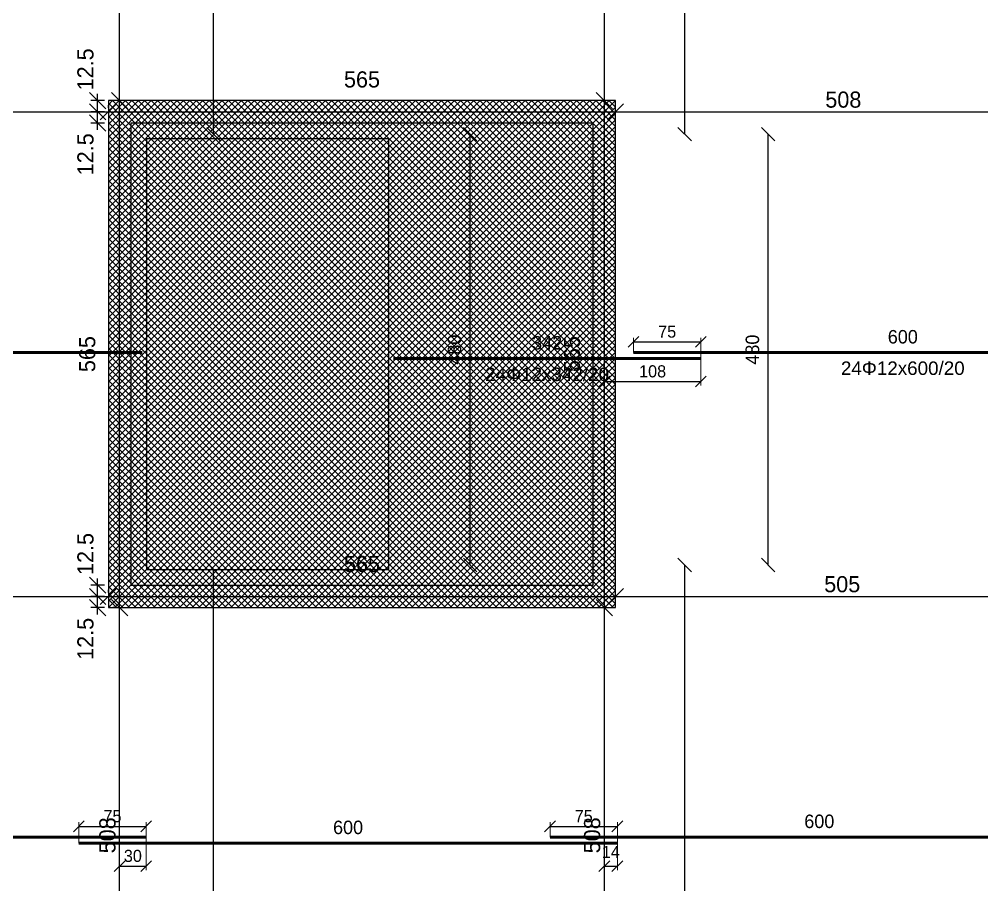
# Model space of a CAD drawing. Header units: centimetres. Extents: x -231 to 7431, y -4464 to 7215.
# Drawn here: x 988 to 2060, y 779 to 1743 of the extents above; entities that cross this region are included whole.
import ezdxf
from ezdxf.enums import TextEntityAlignment as Align

# ---------------------------------------------------------------- set-up
doc = ezdxf.new("R2010")
doc.units = ezdxf.units.CM
for name, color, linetype in [('AXIS', 8, 'Continuous'), ('FW_DIM', 7, 'Continuous'), ('FW_WALL_HATCH', 8, 'Continuous'), ('OPENING', 1, 'Continuous'), ('REB_BOT_MESH_X', 5, 'Continuous'), ('REB_BOT_MESH_X_AXDIM', 5, 'Continuous'), ('REB_BOT_MESH_X_LAP', 5, 'Continuous'), ('REB_BOT_MESH_X_RANGE', 5, 'Continuous'), ('REB_BOT_MESH_X_TEXT', 5, 'Continuous'), ('WALL', 4, 'Continuous')]:
    doc.layers.add(name, color=color, linetype=linetype)
doc.styles.add('REBAR_TXT', font='arial.ttf')
doc.dimstyles.new('FW_DIM', dxfattribs={"dimtxt": 18, "dimasz": 9, "dimexe": 7.5, "dimexo": 4.5, "dimgap": 4.5, "dimtad": 1, "dimdec": 0, "dimtxsty": 'Standard', "dimtsz": 9, "dimcen": 2.5, "dimdle": 7.5, "dimclrd": 256, "dimclre": 256, "dimclrt": 7, "dimazin": 3, "dimtfac": 1, "dimtmove": 2, "dimatfit": 3})
doc.dimstyles.new('REBAR LAP', dxfattribs={"dimtxt": 13.5, "dimasz": 2.5, "dimexe": 4.5, "dimexo": 0, "dimgap": 4.5, "dimtad": 1, "dimdec": 0, "dimtxsty": 'Standard', "dimtsz": 6, "dimcen": 2.5, "dimclrd": 6, "dimclre": 6, "dimclrt": 7, "dimazin": 3, "dimtfac": 1, "dimtmove": 2, "dimatfit": 3, "dimlwd": 25, "dimlwe": 18})
doc.dimstyles.new('REBAR M-200', dxfattribs={"dimtxt": 15, "dimasz": 15, "dimexe": 25, "dimexo": 12.5, "dimgap": 10, "dimtad": 1, "dimdec": 0, "dimtxsty": 'Standard', "dimblk": 'NONE', "dimcen": 50, "dimse1": 1, "dimse2": 1, "dimclrd": 6, "dimclre": 6, "dimclrt": 7, "dimazin": 3, "dimtfac": 1, "dimtmove": 2, "dimatfit": 3, "dimldrblk": 'NONE', "dimlwd": 53})
doc.dimstyles.new('REBAR RANGE', dxfattribs={"dimtxt": 15, "dimasz": 2.5, "dimexe": 0, "dimexo": 0, "dimgap": 10, "dimtad": 1, "dimdec": 0, "dimtxsty": 'Standard', "dimtsz": 7.5, "dimcen": 2.5, "dimse1": 1, "dimse2": 1, "dimclrd": 6, "dimclre": 6, "dimclrt": 7, "dimazin": 3, "dimtfac": 1, "dimtmove": 2, "dimatfit": 3, "dimlwd": 25})

# ---------------------------------------------------------------- blocks, each defined once
blk = doc.blocks.new('*D362')
at = {"color": 6, "lineweight": 53}
blk.add_line((529.5, 1371.75), (1125, 1371.75), dxfattribs=at)
at = {"layer": 'Defpoints'}
for p in [(529.5, 1371.75), (529.5, 1371.75), (1125, 1371.75)]:
    blk.add_point(p, dxfattribs=at)
at = {"layer": 'REB_BOT_MESH_X', "color": 7, "insert": (827.25, 1389.25), "char_height": 15, "attachment_point": 5}
blk.add_mtext('596', dxfattribs=at)
blk = doc.blocks.new('_NONE')
blk = doc.blocks.new('*D365')
at = {"color": 6, "lineweight": 53}
blk.add_line((1405, 1365), (1747.5, 1365), dxfattribs=at)
at = {"layer": 'Defpoints'}
for p in [(1405, 1365), (1405, 1365), (1747.5, 1365)]:
    blk.add_point(p, dxfattribs=at)
at = {"layer": 'REB_BOT_MESH_X', "color": 7, "insert": (1576.25, 1382.5), "char_height": 15, "attachment_point": 5}
blk.add_mtext('342', dxfattribs=at)
blk = doc.blocks.new('*D366')
at = {"color": 6, "lineweight": 53}
blk.add_line((1672.5, 1371.75), (2272.5, 1371.75), dxfattribs=at)
at = {"layer": 'Defpoints'}
for p in [(1672.5, 1371.75), (1672.5, 1371.75), (2272.5, 1371.75)]:
    blk.add_point(p, dxfattribs=at)
at = {"layer": 'REB_BOT_MESH_X', "color": 7, "insert": (1972.5, 1389.25), "char_height": 15, "attachment_point": 5}
blk.add_mtext('600', dxfattribs=at)
blk = doc.blocks.new('_OBLIQUE')
at = {"color": 0, "linetype": 'BYBLOCK'}
blk.add_line((-0.5, -0.5), (0.5, 0.5), dxfattribs=at)
blk = doc.blocks.new('*D368')
at = {"color": 6, "lineweight": 18}
for p, q in [((1672.5, 1371.75), (1672.5, 1388.25)), ((1747.5, 1365), (1747.5, 1388.25))]:
    blk.add_line(p, q, dxfattribs=at)
at = {"color": 6, "lineweight": 25}
blk.add_line((1672.5, 1383.75), (1747.5, 1383.75), dxfattribs=at)
at = {"layer": 'Defpoints'}
for p in [(1672.5, 1383.75), (1672.5, 1371.75), (1747.5, 1365)]:
    blk.add_point(p, dxfattribs=at)
at = {"layer": 'REB_BOT_MESH_X_LAP', "color": 6, "xscale": 12, "yscale": 12}
for p in [(1672.5, 1383.75), (1747.5, 1383.75)]:
    blk.add_blockref('_OBLIQUE', p, dxfattribs=at)
at = {"layer": 'REB_BOT_MESH_X_LAP', "color": 7, "insert": (1710, 1395), "char_height": 13.5, "attachment_point": 5}
blk.add_mtext('75', dxfattribs=at)
blk = doc.blocks.new('*D369')
at = {"color": 6, "lineweight": 18}
for p, q in [((1640, 1365), (1640, 1335)), ((1747.5, 1365), (1747.5, 1335))]:
    blk.add_line(p, q, dxfattribs=at)
at = {"color": 6, "lineweight": 25}
blk.add_line((1640, 1339.5), (1747.5, 1339.5), dxfattribs=at)
at = {"layer": 'Defpoints'}
for p in [(1640, 1365), (1747.5, 1365), (1640, 1339.5)]:
    blk.add_point(p, dxfattribs=at)
at = {"layer": 'REB_BOT_MESH_X_AXDIM', "color": 6, "xscale": 12, "yscale": 12}
for p in [(1640, 1339.5), (1747.5, 1339.5)]:
    blk.add_blockref('_OBLIQUE', p, dxfattribs=at)
at = {"layer": 'REB_BOT_MESH_X_AXDIM', "color": 7, "insert": (1693.75, 1350.75), "char_height": 13.5, "attachment_point": 5}
blk.add_mtext('108', dxfattribs=at)
blk = doc.blocks.new('*D373')
at = {"color": 6, "lineweight": 53}
blk.add_line((529.5, 831.75), (1129.5, 831.75), dxfattribs=at)
at = {"layer": 'Defpoints'}
for p in [(529.5, 831.75), (529.5, 831.75), (1129.5, 831.75)]:
    blk.add_point(p, dxfattribs=at)
at = {"layer": 'REB_BOT_MESH_X', "color": 7, "insert": (829.5, 849.25), "char_height": 15, "attachment_point": 5}
blk.add_mtext('600', dxfattribs=at)
blk = doc.blocks.new('*D374')
at = {"color": 6, "lineweight": 53}
blk.add_line((1054.5, 825), (1654.5, 825), dxfattribs=at)
at = {"layer": 'Defpoints'}
for p in [(1054.5, 825), (1054.5, 825), (1654.5, 825)]:
    blk.add_point(p, dxfattribs=at)
at = {"layer": 'REB_BOT_MESH_X', "color": 7, "insert": (1354.5, 842.5), "char_height": 15, "attachment_point": 5}
blk.add_mtext('600', dxfattribs=at)
blk = doc.blocks.new('*D375')
at = {"color": 6, "lineweight": 53}
blk.add_line((1579.5, 831.75), (2179.5, 831.75), dxfattribs=at)
at = {"layer": 'Defpoints'}
for p in [(1579.5, 831.75), (1579.5, 831.75), (2179.5, 831.75)]:
    blk.add_point(p, dxfattribs=at)
at = {"layer": 'REB_BOT_MESH_X', "color": 7, "insert": (1879.5, 849.25), "char_height": 15, "attachment_point": 5}
blk.add_mtext('600', dxfattribs=at)
blk = doc.blocks.new('*D380')
at = {"color": 6, "lineweight": 18}
for p, q in [((1054.5, 825), (1054.5, 848.25)), ((1129.5, 831.75), (1129.5, 848.25))]:
    blk.add_line(p, q, dxfattribs=at)
at = {"color": 6, "lineweight": 25}
blk.add_line((1054.5, 843.75), (1129.5, 843.75), dxfattribs=at)
at = {"layer": 'Defpoints'}
for p in [(1054.5, 843.75), (1129.5, 831.75), (1054.5, 825)]:
    blk.add_point(p, dxfattribs=at)
at = {"layer": 'REB_BOT_MESH_X_LAP', "color": 6, "xscale": 12, "yscale": 12}
for p in [(1054.5, 843.75), (1129.5, 843.75)]:
    blk.add_blockref('_OBLIQUE', p, dxfattribs=at)
at = {"layer": 'REB_BOT_MESH_X_LAP', "color": 7, "insert": (1092, 855), "char_height": 13.5, "attachment_point": 5}
blk.add_mtext('75', dxfattribs=at)
blk = doc.blocks.new('*D381')
at = {"color": 6, "lineweight": 18}
for p, q in [((1100, 831.75), (1100, 795)), ((1129.5, 831.75), (1129.5, 795))]:
    blk.add_line(p, q, dxfattribs=at)
at = {"color": 6, "lineweight": 25}
blk.add_line((1100, 799.5), (1129.5, 799.5), dxfattribs=at)
at = {"layer": 'Defpoints'}
for p in [(1100, 831.75), (1129.5, 831.75), (1100, 799.5)]:
    blk.add_point(p, dxfattribs=at)
at = {"layer": 'REB_BOT_MESH_X_AXDIM', "color": 6, "xscale": 12, "yscale": 12}
for p in [(1100, 799.5), (1129.5, 799.5)]:
    blk.add_blockref('_OBLIQUE', p, dxfattribs=at)
at = {"layer": 'REB_BOT_MESH_X_AXDIM', "color": 7, "insert": (1114.75, 810.75), "char_height": 13.5, "attachment_point": 5}
blk.add_mtext('30', dxfattribs=at)
blk = doc.blocks.new('*D382')
at = {"color": 6, "lineweight": 18}
for p, q in [((1579.5, 831.75), (1579.5, 848.25)), ((1654.5, 825), (1654.5, 848.25))]:
    blk.add_line(p, q, dxfattribs=at)
at = {"color": 6, "lineweight": 25}
blk.add_line((1579.5, 843.75), (1654.5, 843.75), dxfattribs=at)
at = {"layer": 'Defpoints'}
for p in [(1579.5, 843.75), (1579.5, 831.75), (1654.5, 825)]:
    blk.add_point(p, dxfattribs=at)
at = {"layer": 'REB_BOT_MESH_X_LAP', "color": 6, "xscale": 12, "yscale": 12}
for p in [(1579.5, 843.75), (1654.5, 843.75)]:
    blk.add_blockref('_OBLIQUE', p, dxfattribs=at)
at = {"layer": 'REB_BOT_MESH_X_LAP', "color": 7, "insert": (1617, 855), "char_height": 13.5, "attachment_point": 5}
blk.add_mtext('75', dxfattribs=at)
blk = doc.blocks.new('*D383')
at = {"color": 6, "lineweight": 18}
for p, q in [((1640, 825), (1640, 795)), ((1654.5, 825), (1654.5, 795))]:
    blk.add_line(p, q, dxfattribs=at)
at = {"color": 6, "lineweight": 25}
blk.add_line((1640, 799.5), (1654.5, 799.5), dxfattribs=at)
at = {"layer": 'Defpoints'}
for p in [(1640, 825), (1654.5, 825), (1640, 799.5)]:
    blk.add_point(p, dxfattribs=at)
at = {"layer": 'REB_BOT_MESH_X_AXDIM', "color": 6, "xscale": 12, "yscale": 12}
for p in [(1640, 799.5), (1654.5, 799.5)]:
    blk.add_blockref('_OBLIQUE', p, dxfattribs=at)
at = {"layer": 'REB_BOT_MESH_X_AXDIM', "color": 7, "insert": (1647.25, 815.25), "char_height": 13.5, "attachment_point": 5}
blk.add_mtext('14', dxfattribs=at)
blk = doc.blocks.new('*D401')
at = {"color": 6, "lineweight": 25}
blk.add_line((1204.5, 0), (1204.5, 1130), dxfattribs=at)
at = {"layer": 'Defpoints'}
for p in [(1204.5, 1130), (1204.5, 0), (1204.5, 0)]:
    blk.add_point(p, dxfattribs=at)
at = {"layer": 'REB_BOT_MESH_X_RANGE', "color": 6, "xscale": 15, "yscale": 15, "rotation": 90}
for p in [(1204.5, 1130), (1204.5, 0)]:
    blk.add_blockref('_OBLIQUE', p, dxfattribs=at)
at = {"layer": 'REB_BOT_MESH_X_RANGE', "color": 7, "insert": (1187, 565), "char_height": 15, "attachment_point": 5, "rotation": 90}
blk.add_mtext('1130', dxfattribs=at)
blk = doc.blocks.new('*D402')
at = {"color": 6, "lineweight": 25}
blk.add_line((1729.5, 0), (1729.5, 1135), dxfattribs=at)
at = {"layer": 'Defpoints'}
for p in [(1729.5, 1135), (1729.5, 0), (1729.5, 0)]:
    blk.add_point(p, dxfattribs=at)
at = {"layer": 'REB_BOT_MESH_X_RANGE', "color": 6, "xscale": 15, "yscale": 15, "rotation": 90}
for p in [(1729.5, 1135), (1729.5, 0)]:
    blk.add_blockref('_OBLIQUE', p, dxfattribs=at)
at = {"layer": 'REB_BOT_MESH_X_RANGE', "color": 7, "insert": (1712, 567.5), "char_height": 15, "attachment_point": 5, "rotation": 90}
blk.add_mtext('1135', dxfattribs=at)
blk = doc.blocks.new('*D404')
at = {"color": 6, "lineweight": 25}
blk.add_line((1204.5, 1615), (1204.5, 2735), dxfattribs=at)
at = {"layer": 'Defpoints'}
for p in [(1204.5, 2735), (1204.5, 1615), (1204.5, 1615)]:
    blk.add_point(p, dxfattribs=at)
at = {"layer": 'REB_BOT_MESH_X_RANGE', "color": 6, "xscale": 15, "yscale": 15, "rotation": 90}
for p in [(1204.5, 2735), (1204.5, 1615)]:
    blk.add_blockref('_OBLIQUE', p, dxfattribs=at)
at = {"layer": 'REB_BOT_MESH_X_RANGE', "color": 7, "insert": (1187, 2175), "char_height": 15, "attachment_point": 5, "rotation": 90}
blk.add_mtext('1120', dxfattribs=at)
blk = doc.blocks.new('*D405')
at = {"color": 6, "lineweight": 25}
blk.add_line((1729.5, 1615), (1729.5, 2735), dxfattribs=at)
at = {"layer": 'Defpoints'}
for p in [(1729.5, 2735), (1729.5, 1615), (1729.5, 1615)]:
    blk.add_point(p, dxfattribs=at)
at = {"layer": 'REB_BOT_MESH_X_RANGE', "color": 6, "xscale": 15, "yscale": 15, "rotation": 90}
for p in [(1729.5, 2735), (1729.5, 1615)]:
    blk.add_blockref('_OBLIQUE', p, dxfattribs=at)
at = {"layer": 'REB_BOT_MESH_X_RANGE', "color": 7, "insert": (1712, 2175), "char_height": 15, "attachment_point": 5, "rotation": 90}
blk.add_mtext('1120', dxfattribs=at)
blk = doc.blocks.new('*D410')
at = {"color": 6, "lineweight": 25}
blk.add_line((1822.5, 1135), (1822.5, 1615), dxfattribs=at)
at = {"layer": 'Defpoints'}
for p in [(1822.5, 1615), (1822.5, 1135), (1822.5, 1135)]:
    blk.add_point(p, dxfattribs=at)
at = {"layer": 'REB_BOT_MESH_X_RANGE', "color": 6, "xscale": 15, "yscale": 15, "rotation": 90}
for p in [(1822.5, 1615), (1822.5, 1135)]:
    blk.add_blockref('_OBLIQUE', p, dxfattribs=at)
at = {"layer": 'REB_BOT_MESH_X_RANGE', "color": 7, "insert": (1805, 1375), "char_height": 15, "attachment_point": 5, "rotation": 90}
blk.add_mtext('480', dxfattribs=at)
blk = doc.blocks.new('*D412')
at = {"color": 6, "lineweight": 25}
blk.add_line((1490.625, 1135), (1490.625, 1615), dxfattribs=at)
at = {"layer": 'Defpoints'}
for p in [(1490.625, 1615), (1490.625, 1135), (1490.625, 1135)]:
    blk.add_point(p, dxfattribs=at)
at = {"layer": 'REB_BOT_MESH_X_RANGE', "color": 6, "xscale": 15, "yscale": 15, "rotation": 90}
for p in [(1490.625, 1615), (1490.625, 1135)]:
    blk.add_blockref('_OBLIQUE', p, dxfattribs=at)
at = {"layer": 'REB_BOT_MESH_X_RANGE', "color": 7, "insert": (1473.125, 1375), "char_height": 15, "attachment_point": 5, "rotation": 90}
blk.add_mtext('480', dxfattribs=at)
blk = doc.blocks.new('*D421')
for p, q in [((1075.5, 1080), (1075.5, 1107.5)), ((1083, 1100), (1068, 1100)), ((1083, 1087.5), (1068, 1087.5))]:
    blk.add_line(p, q)
at = {"layer": 'Defpoints'}
for p in [(1087.5, 1100), (1075.5, 1087.5), (1087.5, 1087.5)]:
    blk.add_point(p, dxfattribs=at)
at = {"layer": 'FW_DIM', "xscale": 18, "yscale": 18, "rotation": 90}
for p in [(1075.5, 1100), (1075.5, 1087.5)]:
    blk.add_blockref('_OBLIQUE', p, dxfattribs=at)
at = {"layer": 'FW_DIM', "color": 7, "insert": (1062, 1052.7), "char_height": 18, "attachment_point": 5, "rotation": 90}
blk.add_mtext('12.5', dxfattribs=at)
blk = doc.blocks.new('*D422')
for p, q in [((1075.5, 1092.5), (1075.5, 1120)), ((1083, 1112.5), (1068, 1112.5)), ((1083, 1100), (1068, 1100))]:
    blk.add_line(p, q)
at = {"layer": 'Defpoints'}
for p in [(1087.5, 1112.5), (1075.5, 1100), (1087.5, 1100)]:
    blk.add_point(p, dxfattribs=at)
at = {"layer": 'FW_DIM', "xscale": 18, "yscale": 18, "rotation": 90}
for p in [(1075.5, 1112.5), (1075.5, 1100)]:
    blk.add_blockref('_OBLIQUE', p, dxfattribs=at)
at = {"layer": 'FW_DIM', "color": 7, "insert": (1062, 1147.3), "char_height": 18, "attachment_point": 5, "rotation": 90}
blk.add_mtext('12.5', dxfattribs=at)
blk = doc.blocks.new('*D423')
for p, q in [((1075.5, 1620), (1075.5, 1647.5)), ((1083, 1640), (1068, 1640)), ((1083, 1627.5), (1068, 1627.5))]:
    blk.add_line(p, q)
at = {"layer": 'Defpoints'}
for p in [(1087.5, 1640), (1075.5, 1627.5), (1087.5, 1627.5)]:
    blk.add_point(p, dxfattribs=at)
at = {"layer": 'FW_DIM', "xscale": 18, "yscale": 18, "rotation": 90}
for p in [(1075.5, 1640), (1075.5, 1627.5)]:
    blk.add_blockref('_OBLIQUE', p, dxfattribs=at)
at = {"layer": 'FW_DIM', "color": 7, "insert": (1062, 1592.7), "char_height": 18, "attachment_point": 5, "rotation": 90}
blk.add_mtext('12.5', dxfattribs=at)
blk = doc.blocks.new('*D424')
for p, q in [((1083, 1652.5), (1068, 1652.5)), ((1075.5, 1632.5), (1075.5, 1660)), ((1083, 1640), (1068, 1640))]:
    blk.add_line(p, q)
at = {"layer": 'Defpoints'}
for p in [(1087.5, 1652.5), (1075.5, 1640), (1087.5, 1640)]:
    blk.add_point(p, dxfattribs=at)
at = {"layer": 'FW_DIM', "xscale": 18, "yscale": 18, "rotation": 90}
for p in [(1075.5, 1652.5), (1075.5, 1640)]:
    blk.add_blockref('_OBLIQUE', p, dxfattribs=at)
at = {"layer": 'FW_DIM', "color": 7, "insert": (1062, 1687.3), "char_height": 18, "attachment_point": 5, "rotation": 90}
blk.add_mtext('12.5', dxfattribs=at)
blk = doc.blocks.new('*D578')
for p, q in [((580, 1104.5), (580, 1107.5)), ((1087.5, 1104.5), (1087.5, 1107.5)), ((572.5, 1100), (1095, 1100))]:
    blk.add_line(p, q)
at = {"layer": 'Defpoints'}
for p in [(580, 1100), (580, 1100), (1087.5, 1100)]:
    blk.add_point(p, dxfattribs=at)
at = {"layer": 'FW_DIM', "xscale": 18, "yscale": 18}
for p in [(580, 1100), (1087.5, 1100)]:
    blk.add_blockref('_OBLIQUE', p, dxfattribs=at)
at = {"layer": 'FW_DIM', "color": 7, "insert": (833.75, 1113.5), "char_height": 18, "attachment_point": 5}
blk.add_mtext('508', dxfattribs=at)
blk = doc.blocks.new('*D579')
for p, q in [((1087.5, 1104.5), (1087.5, 1107.5)), ((1652.5, 1104.5), (1652.5, 1107.5)), ((1080, 1100), (1660, 1100))]:
    blk.add_line(p, q)
at = {"layer": 'Defpoints'}
for p in [(1087.5, 1100), (1087.5, 1100), (1652.5, 1100)]:
    blk.add_point(p, dxfattribs=at)
at = {"layer": 'FW_DIM', "xscale": 18, "yscale": 18}
for p in [(1087.5, 1100), (1652.5, 1100)]:
    blk.add_blockref('_OBLIQUE', p, dxfattribs=at)
at = {"layer": 'FW_DIM', "color": 7, "insert": (1370, 1136), "char_height": 18, "attachment_point": 5}
blk.add_mtext('565', dxfattribs=at)
blk = doc.blocks.new('*D580')
for p, q in [((1652.5, 1104.5), (1652.5, 1107.5)), ((2157.5, 1104.5), (2157.5, 1107.5)), ((1645, 1100), (2165, 1100))]:
    blk.add_line(p, q)
at = {"layer": 'Defpoints'}
for p in [(1652.5, 1100), (1652.5, 1100), (2157.5, 1100)]:
    blk.add_point(p, dxfattribs=at)
at = {"layer": 'FW_DIM', "xscale": 18, "yscale": 18}
for p in [(1652.5, 1100), (2157.5, 1100)]:
    blk.add_blockref('_OBLIQUE', p, dxfattribs=at)
at = {"layer": 'FW_DIM', "color": 7, "insert": (1905, 1113.5), "char_height": 18, "attachment_point": 5}
blk.add_mtext('505', dxfattribs=at)
blk = doc.blocks.new('*D587')
for p, q in [((582.5, 1644.5), (582.5, 1647.5)), ((1087.5, 1644.5), (1087.5, 1647.5)), ((575, 1640), (1095, 1640))]:
    blk.add_line(p, q)
at = {"layer": 'Defpoints'}
for p in [(582.5, 1640), (582.5, 1640), (1087.5, 1640)]:
    blk.add_point(p, dxfattribs=at)
at = {"layer": 'FW_DIM', "xscale": 18, "yscale": 18}
for p in [(582.5, 1640), (1087.5, 1640)]:
    blk.add_blockref('_OBLIQUE', p, dxfattribs=at)
at = {"layer": 'FW_DIM', "color": 7, "insert": (835, 1653.5), "char_height": 18, "attachment_point": 5}
blk.add_mtext('505', dxfattribs=at)
blk = doc.blocks.new('*D588')
for p, q in [((1087.5, 1644.5), (1087.5, 1647.5)), ((1652.5, 1644.5), (1652.5, 1647.5)), ((1080, 1640), (1660, 1640))]:
    blk.add_line(p, q)
at = {"layer": 'Defpoints'}
for p in [(1087.5, 1640), (1087.5, 1640), (1652.5, 1640)]:
    blk.add_point(p, dxfattribs=at)
at = {"layer": 'FW_DIM', "xscale": 18, "yscale": 18}
for p in [(1087.5, 1640), (1652.5, 1640)]:
    blk.add_blockref('_OBLIQUE', p, dxfattribs=at)
at = {"layer": 'FW_DIM', "color": 7, "insert": (1370, 1676), "char_height": 18, "attachment_point": 5}
blk.add_mtext('565', dxfattribs=at)
blk = doc.blocks.new('*D589')
for p, q in [((1652.5, 1644.5), (1652.5, 1647.5)), ((2160, 1644.5), (2160, 1647.5)), ((1645, 1640), (2167.5, 1640))]:
    blk.add_line(p, q)
at = {"layer": 'Defpoints'}
for p in [(1652.5, 1640), (1652.5, 1640), (2160, 1640)]:
    blk.add_point(p, dxfattribs=at)
at = {"layer": 'FW_DIM', "xscale": 18, "yscale": 18}
for p in [(1652.5, 1640), (2160, 1640)]:
    blk.add_blockref('_OBLIQUE', p, dxfattribs=at)
at = {"layer": 'FW_DIM', "color": 7, "insert": (1906.25, 1653.5), "char_height": 18, "attachment_point": 5}
blk.add_mtext('508', dxfattribs=at)
blk = doc.blocks.new('*D638')
for p, q in [((1100, 572.5), (1100, 1095)), ((1095.5, 1087.5), (1092.5, 1087.5)), ((1095.5, 580), (1092.5, 580))]:
    blk.add_line(p, q)
at = {"layer": 'Defpoints'}
for p in [(1100, 1087.5), (1100, 580), (1100, 580)]:
    blk.add_point(p, dxfattribs=at)
at = {"layer": 'FW_DIM', "xscale": 18, "yscale": 18, "rotation": 90}
for p in [(1100, 1087.5), (1100, 580)]:
    blk.add_blockref('_OBLIQUE', p, dxfattribs=at)
at = {"layer": 'FW_DIM', "color": 7, "insert": (1086.5, 833.75), "char_height": 18, "attachment_point": 5, "rotation": 90}
blk.add_mtext('508', dxfattribs=at)
blk = doc.blocks.new('*D639')
for p, q in [((1095.5, 1652.5), (1092.5, 1652.5)), ((1100, 1080), (1100, 1660)), ((1095.5, 1087.5), (1092.5, 1087.5))]:
    blk.add_line(p, q)
at = {"layer": 'Defpoints'}
for p in [(1100, 1652.5), (1100, 1087.5), (1100, 1087.5)]:
    blk.add_point(p, dxfattribs=at)
at = {"layer": 'FW_DIM', "xscale": 18, "yscale": 18, "rotation": 90}
for p in [(1100, 1652.5), (1100, 1087.5)]:
    blk.add_blockref('_OBLIQUE', p, dxfattribs=at)
at = {"layer": 'FW_DIM', "color": 7, "insert": (1064, 1370), "char_height": 18, "attachment_point": 5, "rotation": 90}
blk.add_mtext('565', dxfattribs=at)
blk = doc.blocks.new('*D640')
for p, q in [((1100, 1645), (1100, 2167.5)), ((1095.5, 2160), (1092.5, 2160)), ((1095.5, 1652.5), (1092.5, 1652.5))]:
    blk.add_line(p, q)
at = {"layer": 'Defpoints'}
for p in [(1100, 2160), (1100, 1652.5), (1100, 1652.5)]:
    blk.add_point(p, dxfattribs=at)
at = {"layer": 'FW_DIM', "xscale": 18, "yscale": 18, "rotation": 90}
for p in [(1100, 2160), (1100, 1652.5)]:
    blk.add_blockref('_OBLIQUE', p, dxfattribs=at)
at = {"layer": 'FW_DIM', "color": 7, "insert": (1086.5, 1906.25), "char_height": 18, "attachment_point": 5, "rotation": 90}
blk.add_mtext('508', dxfattribs=at)
blk = doc.blocks.new('*D647')
for p, q in [((1640, 572.5), (1640, 1095)), ((1635.5, 1087.5), (1632.5, 1087.5)), ((1635.5, 580), (1632.5, 580))]:
    blk.add_line(p, q)
at = {"layer": 'Defpoints'}
for p in [(1640, 1087.5), (1640, 580), (1640, 580)]:
    blk.add_point(p, dxfattribs=at)
at = {"layer": 'FW_DIM', "xscale": 18, "yscale": 18, "rotation": 90}
for p in [(1640, 1087.5), (1640, 580)]:
    blk.add_blockref('_OBLIQUE', p, dxfattribs=at)
at = {"layer": 'FW_DIM', "color": 7, "insert": (1626.5, 833.75), "char_height": 18, "attachment_point": 5, "rotation": 90}
blk.add_mtext('508', dxfattribs=at)
blk = doc.blocks.new('*D648')
for p, q in [((1635.5, 1652.5), (1632.5, 1652.5)), ((1640, 1080), (1640, 1660)), ((1635.5, 1087.5), (1632.5, 1087.5))]:
    blk.add_line(p, q)
at = {"layer": 'Defpoints'}
for p in [(1640, 1652.5), (1640, 1087.5), (1640, 1087.5)]:
    blk.add_point(p, dxfattribs=at)
at = {"layer": 'FW_DIM', "xscale": 18, "yscale": 18, "rotation": 90}
for p in [(1640, 1652.5), (1640, 1087.5)]:
    blk.add_blockref('_OBLIQUE', p, dxfattribs=at)
at = {"layer": 'FW_DIM', "color": 7, "insert": (1604, 1370), "char_height": 18, "attachment_point": 5, "rotation": 90}
blk.add_mtext('565', dxfattribs=at)
blk = doc.blocks.new('*D649')
for p, q in [((1640, 1645), (1640, 2167.5)), ((1635.5, 2160), (1632.5, 2160)), ((1635.5, 1652.5), (1632.5, 1652.5))]:
    blk.add_line(p, q)
at = {"layer": 'Defpoints'}
for p in [(1640, 2160), (1640, 1652.5), (1640, 1652.5)]:
    blk.add_point(p, dxfattribs=at)
at = {"layer": 'FW_DIM', "xscale": 18, "yscale": 18, "rotation": 90}
for p in [(1640, 2160), (1640, 1652.5)]:
    blk.add_blockref('_OBLIQUE', p, dxfattribs=at)
at = {"layer": 'FW_DIM', "color": 7, "insert": (1626.5, 1906.25), "char_height": 18, "attachment_point": 5, "rotation": 90}
blk.add_mtext('508', dxfattribs=at)

msp = doc.modelspace()

# ---------------------------------------------------------------- hatches: boundary and pattern name
at = {"layer": 'FW_WALL_HATCH'}
h = msp.add_hatch(dxfattribs=at)
h.set_pattern_fill('ANSI37', scale=1.6)
h.paths.add_polyline_path([(1652.5, 1087.5), (1087.5, 1087.5), (1087.5, 1652.5), (1652.5, 1652.5), (1652.5, 1087.5)])
h.paths.add_polyline_path([(1627.5, 1112.5), (1627.5, 1627.5), (1112.5, 1627.5), (1112.5, 1112.5), (1627.5, 1112.5)], flags=0)

# ---------------------------------------------------------------- linework, layer by layer
at = {"layer": 'AXIS'}
for p, q in [((1100, -150), (1100, 2890)), ((1640, -150), (1640, 2890)), ((-150, 1640), (2890, 1640)), ((-150, 1100), (2890, 1100))]:
    msp.add_line(p, q, dxfattribs=at)
at = {"layer": 'OPENING'}
msp.add_lwpolyline([(1130, 1130), (1400, 1130), (1400, 1610), (1130, 1610)], close=True, dxfattribs=at)
at = {"layer": 'WALL'}
for points in [[(1087.5, 1087.5), (1652.5, 1087.5), (1652.5, 1652.5), (1087.5, 1652.5)], [(1112.5, 1112.5), (1627.5, 1112.5), (1627.5, 1627.5), (1112.5, 1627.5)]]:
    msp.add_lwpolyline(points, close=True, dxfattribs=at)

# ---------------------------------------------------------------- texts
at = {"layer": 'REB_BOT_MESH_X_TEXT', "color": 7, "style": 'REBAR_TXT'}
for s, p in [('24Φ12x600/20', (1972.5, 1361.8)), ('24Φ12x342/20', (1576.2, 1355))]:
    msp.add_text(s, height=15, dxfattribs=at).set_placement(p, align=Align.TOP_CENTER)

# ---------------------------------------------------------------- dimensions: what is measured, and where the dimension line sits
at = {"layer": 'FW_DIM'}
for base, p1, p2, text, picture, middle in [((1100, 1652.5), (1100, 1652.5), (1100, 2160), '508', '*D640', (1086.5, 1906.2)), ((1640, 1652.5), (1640, 1652.5), (1640, 2160), '508', '*D649', (1626.5, 1906.2)), ((1075.5, 1640), (1087.5, 1640), (1087.5, 1652.5), '12.5', '*D424', (1062, 1687.3)), ((1100, 1087.5), (1100, 1087.5), (1100, 1652.5), '565', '*D639', (1064, 1370)), ((1640, 1087.5), (1640, 1087.5), (1640, 1652.5), '565', '*D648', (1604, 1370)), ((1075.5, 1627.5), (1087.5, 1627.5), (1087.5, 1640), '12.5', '*D423', (1062, 1592.7)), ((1075.5, 1100), (1087.5, 1100), (1087.5, 1112.5), '12.5', '*D422', (1062, 1147.3)), ((1075.5, 1087.5), (1087.5, 1087.5), (1087.5, 1100), '12.5', '*D421', (1062, 1052.7)), ((1100, 580), (1100, 580), (1100, 1087.5), '508', '*D638', (1086.5, 833.8)), ((1640, 580), (1640, 580), (1640, 1087.5), '508', '*D647', (1626.5, 833.8))]:
    dim = msp.add_linear_dim(base=base, p1=p1, p2=p2, angle=90, text=text, dimstyle='FW_DIM', override={"dimtmove": 2}, dxfattribs=at)
    dim.commit()
    dim.dimension.update_dxf_attribs({"geometry": picture, "text_midpoint": middle, "dimtype": 160})
for base, p1, p2, text, picture, middle in [((1087.5, 1640), (1087.5, 1640), (1652.5, 1640), '565', '*D588', (1370, 1676)), ((582.5, 1640), (582.5, 1640), (1087.5, 1640), '505', '*D587', (835, 1653.5)), ((1652.5, 1640), (1652.5, 1640), (2160, 1640), '508', '*D589', (1906.2, 1653.5)), ((1087.5, 1100), (1087.5, 1100), (1652.5, 1100), '565', '*D579', (1370, 1136)), ((580, 1100), (580, 1100), (1087.5, 1100), '508', '*D578', (833.8, 1113.5)), ((1652.5, 1100), (1652.5, 1100), (2157.5, 1100), '505', '*D580', (1905, 1113.5))]:
    dim = msp.add_linear_dim(base=base, p1=p1, p2=p2, text=text, dimstyle='FW_DIM', override={"dimtmove": 2}, dxfattribs=at)
    dim.commit()
    dim.dimension.update_dxf_attribs({"geometry": picture, "text_midpoint": middle, "dimtype": 160})
at = {"layer": 'REB_BOT_MESH_X'}
for base, p1, p2, picture, middle in [((529.5, 1371.75), (529.5, 1371.75), (1125, 1371.75), '*D362', (827.25, 1389.25)), ((1672.5, 1371.8), (1672.5, 1371.8), (2272.5, 1371.8), '*D366', (1972.5, 1389.2)), ((1405, 1365), (1405, 1365), (1747.5, 1365), '*D365', (1576.25, 1382.5)), ((529.5, 831.8), (529.5, 831.8), (1129.5, 831.8), '*D373', (829.5, 849.2)), ((1579.5, 831.8), (1579.5, 831.8), (2179.5, 831.8), '*D375', (1879.5, 849.2)), ((1054.5, 825), (1054.5, 825), (1654.5, 825), '*D374', (1354.5, 842.5))]:
    dim = msp.add_linear_dim(base=base, p1=p1, p2=p2, dimstyle='REBAR M-200', dxfattribs=at)
    dim.commit()
    dim.dimension.update_dxf_attribs({"geometry": picture, "text_midpoint": middle})
at = {"layer": 'REB_BOT_MESH_X_AXDIM'}
for base, p1, p2, picture, middle in [((1640, 1339.5), (1640, 1365), (1747.5, 1365), '*D369', (1693.75, 1350.75)), ((1100, 799.5), (1100, 831.75), (1129.5, 831.75), '*D381', (1114.75, 810.75)), ((1640, 799.5), (1640, 825), (1654.5, 825), '*D383', (1647.25, 815.25))]:
    dim = msp.add_linear_dim(base=base, p1=p1, p2=p2, dimstyle='REBAR LAP', dxfattribs=at)
    dim.commit()
    dim.dimension.update_dxf_attribs({"geometry": picture, "text_midpoint": middle})
at = {"layer": 'REB_BOT_MESH_X_LAP'}
for base, p1, p2, picture, middle in [((1672.5, 1383.8), (1672.5, 1371.8), (1747.5, 1365), '*D368', (1710, 1395)), ((1054.5, 843.8), (1054.5, 825), (1129.5, 831.8), '*D380', (1092, 855)), ((1579.5, 843.8), (1579.5, 831.8), (1654.5, 825), '*D382', (1617, 855))]:
    dim = msp.add_linear_dim(base=base, p1=p1, p2=p2, dimstyle='REBAR LAP', dxfattribs=at)
    dim.commit()
    dim.dimension.update_dxf_attribs({"geometry": picture, "text_midpoint": middle})
at = {"layer": 'REB_BOT_MESH_X_RANGE'}
for base, p1, p2, picture, middle in [((1204.5, 1615), (1204.5, 1615), (1204.5, 2735), '*D404', (1187, 2175)), ((1729.5, 1615), (1729.5, 1615), (1729.5, 2735), '*D405', (1712, 2175)), ((1490.6, 1135), (1490.6, 1135), (1490.6, 1615), '*D412', (1473.1, 1375)), ((1822.5, 1135), (1822.5, 1135), (1822.5, 1615), '*D410', (1805, 1375)), ((1204.5, 0), (1204.5, 0), (1204.5, 1130), '*D401', (1187, 565)), ((1729.5, 0), (1729.5, 0), (1729.5, 1135), '*D402', (1712, 567.5))]:
    dim = msp.add_linear_dim(base=base, p1=p1, p2=p2, angle=90, dimstyle='REBAR RANGE', dxfattribs=at)
    dim.commit()
    dim.dimension.update_dxf_attribs({"geometry": picture, "text_midpoint": middle})

doc.saveas('drawing.dxf')
